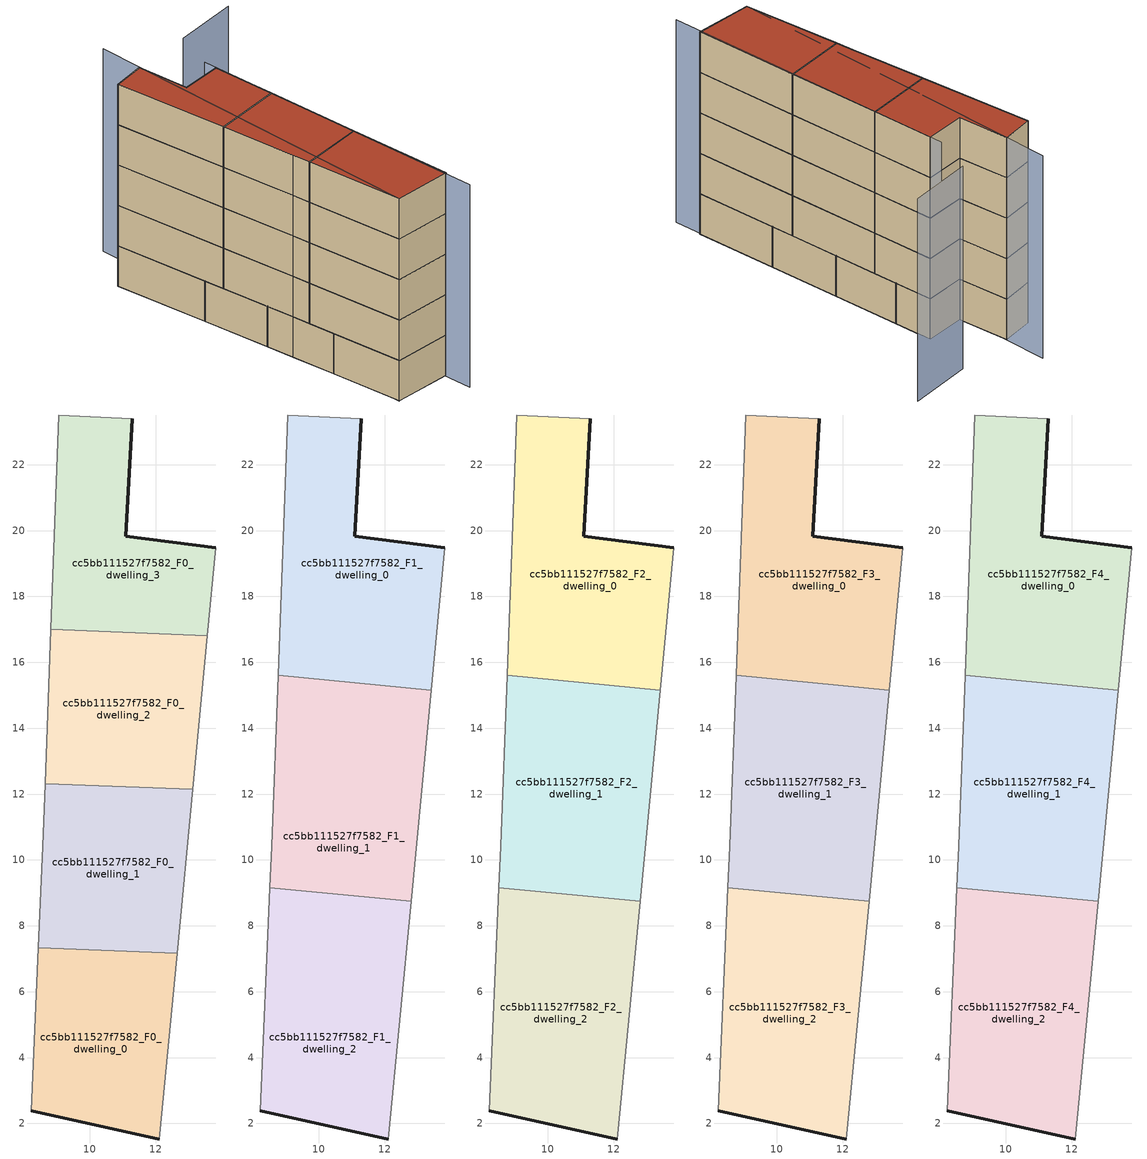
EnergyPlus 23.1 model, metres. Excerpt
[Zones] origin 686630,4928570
cc5bb111527f7582_F0_dwelling_0
 floor ground (EU_floor_Construction): 12.11,1.53 12.65,7.17 8.44,7.34 8.22,2.39 z0
 wall outside (EU_wall_Construction): 12.11,1.53 8.22,2.39 z0:3
 wall to cc5bb111527f7582_F0_dwelling_1 (EU_wall_Construction): 8.44,7.34 12.65,7.17 z0:3
 wall adiabatic (EU_wall_Construction): 12.65,7.17 12.11,1.53 / 8.22,2.39 8.44,7.34 z0:3
cc5bb111527f7582_F0_dwelling_1
 floor ground (EU_floor_Construction): 12.65,7.17 13.13,12.14 8.64,12.32 8.57,10.41 8.44,7.34 z0
 wall adiabatic (EU_wall_Construction): 8.44,7.34 8.57,10.41 8.64,12.32 / 13.13,12.14 12.65,7.17 z0:3
 wall to cc5bb111527f7582_F0_dwelling_2 (EU_wall_Construction): 8.64,12.32 13.13,12.14 z0:3
cc5bb111527f7582_F0_dwelling_2
 floor ground (EU_floor_Construction): 13.13,12.14 13.57,16.81 8.82,17 8.64,12.32 z0
 wall adiabatic (EU_wall_Construction): 8.64,12.32 8.82,17 / 13.57,16.81 13.13,12.14 z0:3
 wall to cc5bb111527f7582_F0_dwelling_3 (EU_wall_Construction): 8.82,17 13.57,16.81 z0:3
cc5bb111527f7582_F0_dwelling_3
 floor ground (EU_floor_Construction): 13.57,16.81 13.83,19.48 11.09,19.83 11.29,23.39 9.06,23.51 8.82,17 z0
 wall outside (EU_wall_Construction): 11.29,23.39 11.09,19.83 13.83,19.48 z0:3
 wall adiabatic (EU_wall_Construction): 13.83,19.48 13.57,16.81 / 8.82,17 9.06,23.51 11.29,23.39 z0:3
cc5bb111527f7582_F1_dwelling_0
 floor to cc5bb111527f7582_F0_dwelling_3 (EU_floor_Construction): 13.57,16.81 13.83,19.48 11.09,19.83 11.29,23.39 9.06,23.51 8.82,17 z3
 floor to cc5bb111527f7582_F0_dwelling_2 (EU_floor_Construction): 13.42,15.15 13.57,16.81 8.82,17 8.77,15.6 z3
 wall outside (EU_wall_Construction): 11.29,23.39 11.09,19.83 13.83,19.48 z3:6
 wall adiabatic (EU_wall_Construction): 13.83,19.48 13.42,15.15 / 8.77,15.6 9.06,23.51 11.29,23.39 z3:6
 wall to cc5bb111527f7582_F1_dwelling_1 (EU_wall_Construction): 13.42,15.15 8.77,15.6 z3:6
cc5bb111527f7582_F1_dwelling_1
 floor to cc5bb111527f7582_F0_dwelling_1 (EU_floor_Construction): 12.8,8.74 13.13,12.14 8.64,12.32 8.57,10.41 8.52,9.15 z3
 floor to cc5bb111527f7582_F0_dwelling_2 (EU_floor_Construction): 13.13,12.14 13.42,15.15 8.77,15.6 8.64,12.32 z3
 wall adiabatic (EU_wall_Construction): 8.52,9.15 8.57,10.41 8.77,15.6 / 13.42,15.15 12.8,8.74 z3:6
 wall to cc5bb111527f7582_F1_dwelling_2 (EU_wall_Construction): 12.8,8.74 8.52,9.15 z3:6
cc5bb111527f7582_F1_dwelling_2
 floor to cc5bb111527f7582_F0_dwelling_0 (EU_floor_Construction): 12.11,1.53 12.65,7.17 8.44,7.34 8.22,2.39 z3
 floor to cc5bb111527f7582_F0_dwelling_1 (EU_floor_Construction): 12.65,7.17 12.8,8.74 8.52,9.15 8.44,7.34 z3
 wall outside (EU_wall_Construction): 12.11,1.53 8.22,2.39 z3:6
 wall adiabatic (EU_wall_Construction): 12.8,8.74 12.11,1.53 / 8.22,2.39 8.52,9.15 z3:6
cc5bb111527f7582_F2_dwelling_0
 floor to cc5bb111527f7582_F1_dwelling_0 (EU_floor_Construction): 13.42,15.15 13.83,19.48 11.09,19.83 11.29,23.39 9.06,23.51 8.77,15.6 z6
 wall outside (EU_wall_Construction): 11.29,23.39 11.09,19.83 13.83,19.48 z6:9
 wall adiabatic (EU_wall_Construction): 13.83,19.48 13.42,15.15 / 8.77,15.6 9.06,23.51 11.29,23.39 z6:9
 wall to cc5bb111527f7582_F2_dwelling_1 (EU_wall_Construction): 13.42,15.15 8.77,15.6 z6:9
cc5bb111527f7582_F2_dwelling_1
 floor to cc5bb111527f7582_F1_dwelling_1 (EU_floor_Construction): 12.8,8.74 13.42,15.15 8.77,15.6 8.57,10.41 8.52,9.15 z6
 wall adiabatic (EU_wall_Construction): 8.52,9.15 8.57,10.41 8.77,15.6 / 13.42,15.15 12.8,8.74 z6:9
 wall to cc5bb111527f7582_F2_dwelling_2 (EU_wall_Construction): 12.8,8.74 8.52,9.15 z6:9
cc5bb111527f7582_F2_dwelling_2
 floor to cc5bb111527f7582_F1_dwelling_2 (EU_floor_Construction): 12.11,1.53 12.8,8.74 8.52,9.15 8.22,2.39 z6
 wall outside (EU_wall_Construction): 12.11,1.53 8.22,2.39 z6:9
 wall adiabatic (EU_wall_Construction): 12.8,8.74 12.11,1.53 / 8.22,2.39 8.52,9.15 z6:9
cc5bb111527f7582_F3_dwelling_0
 floor to cc5bb111527f7582_F2_dwelling_0 (EU_floor_Construction): 13.42,15.15 13.83,19.48 11.09,19.83 11.29,23.39 9.06,23.51 8.77,15.6 z9
 wall outside (EU_wall_Construction): 11.29,23.39 11.09,19.83 13.83,19.48 z9:12
 wall adiabatic (EU_wall_Construction): 13.83,19.48 13.42,15.15 / 8.77,15.6 9.06,23.51 11.29,23.39 z9:12
 wall to cc5bb111527f7582_F3_dwelling_1 (EU_wall_Construction): 13.42,15.15 8.77,15.6 z9:12
cc5bb111527f7582_F3_dwelling_1
 floor to cc5bb111527f7582_F2_dwelling_1 (EU_floor_Construction): 12.8,8.74 13.42,15.15 8.77,15.6 8.57,10.41 8.52,9.15 z9
 wall adiabatic (EU_wall_Construction): 8.52,9.15 8.57,10.41 8.77,15.6 / 13.42,15.15 12.8,8.74 z9:12
 wall to cc5bb111527f7582_F3_dwelling_2 (EU_wall_Construction): 12.8,8.74 8.52,9.15 z9:12
cc5bb111527f7582_F3_dwelling_2
 floor to cc5bb111527f7582_F2_dwelling_2 (EU_floor_Construction): 12.11,1.53 12.8,8.74 8.52,9.15 8.22,2.39 z9
 wall outside (EU_wall_Construction): 12.11,1.53 8.22,2.39 z9:12
 wall adiabatic (EU_wall_Construction): 12.8,8.74 12.11,1.53 / 8.22,2.39 8.52,9.15 z9:12
cc5bb111527f7582_F4_dwelling_0
 floor to cc5bb111527f7582_F3_dwelling_0 (EU_floor_Construction): 13.42,15.15 13.83,19.48 11.09,19.83 11.29,23.39 9.06,23.51 8.77,15.6 z12
 wall outside (EU_wall_Construction): 11.29,23.39 11.09,19.83 13.83,19.48 z12:15
 wall adiabatic (EU_wall_Construction): 13.83,19.48 13.42,15.15 / 8.77,15.6 9.06,23.51 11.29,23.39 z12:15
 wall to cc5bb111527f7582_F4_dwelling_1 (EU_wall_Construction): 13.42,15.15 8.77,15.6 z12:15
 roof outside (EU_roof_Construction): 11.29,23.39 11.09,19.83 13.83,19.48 13.42,15.15 8.77,15.6 9.06,23.51 z15
cc5bb111527f7582_F4_dwelling_1
 floor to cc5bb111527f7582_F3_dwelling_1 (EU_floor_Construction): 12.8,8.74 13.42,15.15 8.77,15.6 8.57,10.41 8.52,9.15 z12
 wall adiabatic (EU_wall_Construction): 8.52,9.15 8.57,10.41 8.77,15.6 / 13.42,15.15 12.8,8.74 z12:15
 wall to cc5bb111527f7582_F4_dwelling_2 (EU_wall_Construction): 12.8,8.74 8.52,9.15 z12:15
 roof outside (EU_roof_Construction): 13.42,15.15 12.8,8.74 8.52,9.15 8.57,10.41 8.77,15.6 z15
cc5bb111527f7582_F4_dwelling_2
 floor to cc5bb111527f7582_F3_dwelling_2 (EU_floor_Construction): 12.11,1.53 12.8,8.74 8.52,9.15 8.22,2.39 z12
 wall outside (EU_wall_Construction): 12.11,1.53 8.22,2.39 z12:15
 wall adiabatic (EU_wall_Construction): 12.8,8.74 12.11,1.53 / 8.22,2.39 8.52,9.15 z12:15
 roof outside (EU_roof_Construction): 12.8,8.74 12.11,1.53 8.22,2.39 8.52,9.15 z15
shading: 11.83,-0.39 13.92,20.36 / 11.72,26.33 8.22,2.39 / 19.76,22.48 15.35,22.86 z0:15
[Building]
EU S2 Campaign: North Axis=0; Terrain=City; Solar Distribution=FullExterior
[Site:Location]
Bologna: Latitude=44.5; Longitude=11.25; Time Zone=1; Elevation=37
[SizingPeriod:WeatherFileDays]
AnnualSizingPeriod: Begin Month=1; Begin Day of Month=1; End Month=12; End Day of Month=31; Day of Week for Start Day=Monday; Use Weather File Daylight Saving Period=No; Use Weather File Rain and Snow Indicators=No
[MATERIAL]
EU_InternalMass_Material: Roughness=MediumRough; Thickness=0.1; Conductivity=1; Density=1800; Specific Heat=900; Thermal Absorptance=0.9; Solar Absorptance=0.7; Visible Absorptance=0.7
[MATERIAL:NOMASS] Roughness=MediumRough; Thermal Absorptance=0.9; Solar Absorptance=0.7; Visible Absorptance=0.7
Name | Thermal Resistance
EU_wall_NoMass | 0.905828
EU_roof_NoMass | 0.37593
EU_floor_NoMass | 0.67114
[CONSTRUCTION]
EU_wall_Construction: EU_wall_NoMass
EU_roof_Construction: EU_roof_NoMass
EU_floor_Construction: EU_floor_NoMass
EU_InternalMass_Construction: EU_InternalMass_Material
[ZONE] Type=1; Multiplier=1; Ceiling Height=autocalculate; Floor Area=autocalculate; Part of Total Floor Area=Yes
Name | Volume
cc5bb111527f7582_F0_dwelling_0; cc5bb111527f7582_F0_dwelling_1 | 65.0076
cc5bb111527f7582_F1_dwelling_0; cc5bb111527f7582_F2_dwelling_0; cc5bb111527f7582_F3_dwelling_0; cc5bb111527f7582_F4_dwelling_0 | 86.6733
cc5bb111527f7582_F1_dwelling_1; cc5bb111527f7582_F2_dwelling_1; cc5bb111527f7582_F3_dwelling_1; cc5bb111527f7582_F4_dwelling_1 | 86.6711
cc5bb111527f7582_F0_dwelling_2 | 65.001
cc5bb111527f7582_F1_dwelling_2; cc5bb111527f7582_F2_dwelling_2; cc5bb111527f7582_F3_dwelling_2; cc5bb111527f7582_F4_dwelling_2 | 86.6726
cc5bb111527f7582_F0_dwelling_3 | 65.0046
[INTERNALMASS] Construction=EU_InternalMass_Construction
Name | Zone or ZoneList | Surface Area
cc5bb111527f7582_F0_dwelling_0_EU_InternalMass | cc5bb111527f7582_F0_dwelling_0 | 21.6687
cc5bb111527f7582_F0_dwelling_1_EU_InternalMass | cc5bb111527f7582_F0_dwelling_1 | 21.6696
cc5bb111527f7582_F0_dwelling_2_EU_InternalMass | cc5bb111527f7582_F0_dwelling_2 | 21.6672
cc5bb111527f7582_F0_dwelling_3_EU_InternalMass | cc5bb111527f7582_F0_dwelling_3 | 21.6678
cc5bb111527f7582_F1_dwelling_0_EU_InternalMass | cc5bb111527f7582_F1_dwelling_0 | 28.8911
cc5bb111527f7582_F1_dwelling_1_EU_InternalMass | cc5bb111527f7582_F1_dwelling_1 | 28.8906
cc5bb111527f7582_F1_dwelling_2_EU_InternalMass | cc5bb111527f7582_F1_dwelling_2 | 28.8905
cc5bb111527f7582_F2_dwelling_0_EU_InternalMass | cc5bb111527f7582_F2_dwelling_0 | 28.8911
cc5bb111527f7582_F2_dwelling_1_EU_InternalMass | cc5bb111527f7582_F2_dwelling_1 | 28.8906
cc5bb111527f7582_F2_dwelling_2_EU_InternalMass | cc5bb111527f7582_F2_dwelling_2 | 28.8905
cc5bb111527f7582_F3_dwelling_0_EU_InternalMass | cc5bb111527f7582_F3_dwelling_0 | 28.8911
cc5bb111527f7582_F3_dwelling_1_EU_InternalMass | cc5bb111527f7582_F3_dwelling_1 | 28.8906
cc5bb111527f7582_F3_dwelling_2_EU_InternalMass | cc5bb111527f7582_F3_dwelling_2 | 28.8905
cc5bb111527f7582_F4_dwelling_0_EU_InternalMass | cc5bb111527f7582_F4_dwelling_0 | 28.8911
cc5bb111527f7582_F4_dwelling_1_EU_InternalMass | cc5bb111527f7582_F4_dwelling_1 | 28.8906
cc5bb111527f7582_F4_dwelling_2_EU_InternalMass | cc5bb111527f7582_F4_dwelling_2 | 28.8905
[OTHEREQUIPMENT] Fuel Type=Electricity; Design Level Calculation Method=Watts/Area; Power per Zone Floor Area=1; Fraction Latent=0; Fraction Radiant=0; Fraction Lost=0; Carbon Dioxide Generation Rate=0; EndUse Subcategory=EU_Step8_InternalGains
Name | Zone or ZoneList or Space or SpaceList | Schedule
EU_Step8_InternalGain_cc5bb111527f7582_F0_dwelling_0_f000 | cc5bb111527f7582_F0_dwelling_0 | EU_Step8_GainSchedule_cc5bb111527f7582_F0_dwelling_0_f000
EU_Step8_InternalGain_cc5bb111527f7582_F0_dwelling_1_f000 | cc5bb111527f7582_F0_dwelling_1 | EU_Step8_GainSchedule_cc5bb111527f7582_F0_dwelling_1_f000
EU_Step8_InternalGain_cc5bb111527f7582_F0_dwelling_2_f000 | cc5bb111527f7582_F0_dwelling_2 | EU_Step8_GainSchedule_cc5bb111527f7582_F0_dwelling_2_f000
EU_Step8_InternalGain_cc5bb111527f7582_F0_dwelling_3_f000 | cc5bb111527f7582_F0_dwelling_3 | EU_Step8_GainSchedule_cc5bb111527f7582_F0_dwelling_3_f000
EU_Step8_InternalGain_cc5bb111527f7582_F1_dwelling_0_f000 | cc5bb111527f7582_F1_dwelling_0 | EU_Step8_GainSchedule_cc5bb111527f7582_F1_dwelling_0_f000
EU_Step8_InternalGain_cc5bb111527f7582_F1_dwelling_1_f000 | cc5bb111527f7582_F1_dwelling_1 | EU_Step8_GainSchedule_cc5bb111527f7582_F1_dwelling_1_f000
EU_Step8_InternalGain_cc5bb111527f7582_F1_dwelling_2_f000 | cc5bb111527f7582_F1_dwelling_2 | EU_Step8_GainSchedule_cc5bb111527f7582_F1_dwelling_2_f000
EU_Step8_InternalGain_cc5bb111527f7582_F2_dwelling_0_f000 | cc5bb111527f7582_F2_dwelling_0 | EU_Step8_GainSchedule_cc5bb111527f7582_F2_dwelling_0_f000
EU_Step8_InternalGain_cc5bb111527f7582_F2_dwelling_1_f000 | cc5bb111527f7582_F2_dwelling_1 | EU_Step8_GainSchedule_cc5bb111527f7582_F2_dwelling_1_f000
EU_Step8_InternalGain_cc5bb111527f7582_F2_dwelling_2_f000 | cc5bb111527f7582_F2_dwelling_2 | EU_Step8_GainSchedule_cc5bb111527f7582_F2_dwelling_2_f000
EU_Step8_InternalGain_cc5bb111527f7582_F3_dwelling_0_f000 | cc5bb111527f7582_F3_dwelling_0 | EU_Step8_GainSchedule_cc5bb111527f7582_F3_dwelling_0_f000
EU_Step8_InternalGain_cc5bb111527f7582_F3_dwelling_1_f000 | cc5bb111527f7582_F3_dwelling_1 | EU_Step8_GainSchedule_cc5bb111527f7582_F3_dwelling_1_f000
EU_Step8_InternalGain_cc5bb111527f7582_F3_dwelling_2_f000 | cc5bb111527f7582_F3_dwelling_2 | EU_Step8_GainSchedule_cc5bb111527f7582_F3_dwelling_2_f000
EU_Step8_InternalGain_cc5bb111527f7582_F4_dwelling_0_f000 | cc5bb111527f7582_F4_dwelling_0 | EU_Step8_GainSchedule_cc5bb111527f7582_F4_dwelling_0_f000
EU_Step8_InternalGain_cc5bb111527f7582_F4_dwelling_1_f000 | cc5bb111527f7582_F4_dwelling_1 | EU_Step8_GainSchedule_cc5bb111527f7582_F4_dwelling_1_f000
EU_Step8_InternalGain_cc5bb111527f7582_F4_dwelling_2_f000 | cc5bb111527f7582_F4_dwelling_2 | EU_Step8_GainSchedule_cc5bb111527f7582_F4_dwelling_2_f000
[ZONEVENTILATION:DESIGNFLOWRATE] Schedule=EU_AlwaysOn; Design Flow Rate Calculation Method=AirChanges/Hour; Air Changes per Hour=0.73129; Ventilation Type=Natural; Fan Pressure Rise=0; Fan Total Efficiency=1; Constant Term Coefficient=1; Temperature Term Coefficient=0; Velocity Term Coefficient=0; Velocity Squared Term Coefficient=0; Minimum Indoor Temperature=-100; Maximum Indoor Temperature=100; Delta Temperature=-100; Minimum Outdoor Temperature=-100; Maximum Outdoor Temperature=100; Maximum Wind Speed=40
Name | Zone or ZoneList or Space or SpaceList
EU_ConstantAir_cc5bb111527f7582_F0_dwelling_0 | cc5bb111527f7582_F0_dwelling_0
EU_ConstantAir_cc5bb111527f7582_F0_dwelling_1 | cc5bb111527f7582_F0_dwelling_1
EU_ConstantAir_cc5bb111527f7582_F0_dwelling_2 | cc5bb111527f7582_F0_dwelling_2
EU_ConstantAir_cc5bb111527f7582_F0_dwelling_3 | cc5bb111527f7582_F0_dwelling_3
EU_ConstantAir_cc5bb111527f7582_F1_dwelling_0 | cc5bb111527f7582_F1_dwelling_0
EU_ConstantAir_cc5bb111527f7582_F1_dwelling_1 | cc5bb111527f7582_F1_dwelling_1
EU_ConstantAir_cc5bb111527f7582_F1_dwelling_2 | cc5bb111527f7582_F1_dwelling_2
EU_ConstantAir_cc5bb111527f7582_F2_dwelling_0 | cc5bb111527f7582_F2_dwelling_0
EU_ConstantAir_cc5bb111527f7582_F2_dwelling_1 | cc5bb111527f7582_F2_dwelling_1
EU_ConstantAir_cc5bb111527f7582_F2_dwelling_2 | cc5bb111527f7582_F2_dwelling_2
EU_ConstantAir_cc5bb111527f7582_F3_dwelling_0 | cc5bb111527f7582_F3_dwelling_0
EU_ConstantAir_cc5bb111527f7582_F3_dwelling_1 | cc5bb111527f7582_F3_dwelling_1
EU_ConstantAir_cc5bb111527f7582_F3_dwelling_2 | cc5bb111527f7582_F3_dwelling_2
EU_ConstantAir_cc5bb111527f7582_F4_dwelling_0 | cc5bb111527f7582_F4_dwelling_0
EU_ConstantAir_cc5bb111527f7582_F4_dwelling_1 | cc5bb111527f7582_F4_dwelling_1
EU_ConstantAir_cc5bb111527f7582_F4_dwelling_2 | cc5bb111527f7582_F4_dwelling_2
[HVACTEMPLATE:THERMOSTAT] Constant Heating Setpoint=20; Constant Cooling Setpoint=50
EU_HeatOnly_cc5bb111527f7582_F0_dwelling_0; EU_HeatOnly_cc5bb111527f7582_F0_dwelling_1; EU_HeatOnly_cc5bb111527f7582_F0_dwelling_2; EU_HeatOnly_cc5bb111527f7582_F0_dwelling_3; EU_HeatOnly_cc5bb111527f7582_F1_dwelling_0; EU_HeatOnly_cc5bb111527f7582_F1_dwelling_1; EU_HeatOnly_cc5bb111527f7582_F1_dwelling_2; EU_HeatOnly_cc5bb111527f7582_F2_dwelling_0; EU_HeatOnly_cc5bb111527f7582_F2_dwelling_1; EU_HeatOnly_cc5bb111527f7582_F2_dwelling_2; EU_HeatOnly_cc5bb111527f7582_F3_dwelling_0; EU_HeatOnly_cc5bb111527f7582_F3_dwelling_1; EU_HeatOnly_cc5bb111527f7582_F3_dwelling_2; EU_HeatOnly_cc5bb111527f7582_F4_dwelling_0; EU_HeatOnly_cc5bb111527f7582_F4_dwelling_1; EU_HeatOnly_cc5bb111527f7582_F4_dwelling_2
[HVACTEMPLATE:ZONE:IDEALLOADSAIRSYSTEM] System Availability Schedule=EU_AlwaysOn; Maximum Heating Supply Air Temperature=50; Minimum Cooling Supply Air Temperature=13; Maximum Heating Supply Air Humidity Ratio=0.0156; Minimum Cooling Supply Air Humidity Ratio=0.0077; Heating Limit=NoLimit; Cooling Limit=NoLimit; Heating Availability Schedule=EU_AlwaysOn; Cooling Availability Schedule=EU_CoolingOff; Dehumidification Control Type=ConstantSensibleHeatRatio; Cooling Sensible Heat Ratio=0.7; Dehumidification Setpoint=60; Humidification Control Type=None; Humidification Setpoint=30; Outdoor Air Method=None; Outdoor Air Flow Rate per Person=0.00944; Outdoor Air Flow Rate per Zone Floor Area=0; Outdoor Air Flow Rate per Zone=0; Demand Controlled Ventilation Type=None; Outdoor Air Economizer Type=NoEconomizer; Heat Recovery Type=None; Sensible Heat Recovery Effectiveness=0.7; Latent Heat Recovery Effectiveness=0.65
Name | Template Thermostat
cc5bb111527f7582_F0_dwelling_0 | EU_HeatOnly_cc5bb111527f7582_F0_dwelling_0
cc5bb111527f7582_F0_dwelling_1 | EU_HeatOnly_cc5bb111527f7582_F0_dwelling_1
cc5bb111527f7582_F0_dwelling_2 | EU_HeatOnly_cc5bb111527f7582_F0_dwelling_2
cc5bb111527f7582_F0_dwelling_3 | EU_HeatOnly_cc5bb111527f7582_F0_dwelling_3
cc5bb111527f7582_F1_dwelling_0 | EU_HeatOnly_cc5bb111527f7582_F1_dwelling_0
cc5bb111527f7582_F1_dwelling_1 | EU_HeatOnly_cc5bb111527f7582_F1_dwelling_1
cc5bb111527f7582_F1_dwelling_2 | EU_HeatOnly_cc5bb111527f7582_F1_dwelling_2
cc5bb111527f7582_F2_dwelling_0 | EU_HeatOnly_cc5bb111527f7582_F2_dwelling_0
cc5bb111527f7582_F2_dwelling_1 | EU_HeatOnly_cc5bb111527f7582_F2_dwelling_1
cc5bb111527f7582_F2_dwelling_2 | EU_HeatOnly_cc5bb111527f7582_F2_dwelling_2
cc5bb111527f7582_F3_dwelling_0 | EU_HeatOnly_cc5bb111527f7582_F3_dwelling_0
cc5bb111527f7582_F3_dwelling_1 | EU_HeatOnly_cc5bb111527f7582_F3_dwelling_1
cc5bb111527f7582_F3_dwelling_2 | EU_HeatOnly_cc5bb111527f7582_F3_dwelling_2
cc5bb111527f7582_F4_dwelling_0 | EU_HeatOnly_cc5bb111527f7582_F4_dwelling_0
cc5bb111527f7582_F4_dwelling_1 | EU_HeatOnly_cc5bb111527f7582_F4_dwelling_1
cc5bb111527f7582_F4_dwelling_2 | EU_HeatOnly_cc5bb111527f7582_F4_dwelling_2
[SIZING:ZONE] Zone Cooling Design Supply Air Temperature Input Method=SupplyAirTemperature; Zone Cooling Design Supply Air Temperature=13; Zone Heating Design Supply Air Temperature Input Method=SupplyAirTemperature; Zone Heating Design Supply Air Temperature=50; Zone Cooling Design Supply Air Humidity Ratio=0.008; Zone Heating Design Supply Air Humidity Ratio=0.008; Cooling Design Air Flow Method=DesignDay; Cooling Design Air Flow Rate=0; Cooling Minimum Air Flow per Zone Floor Area=0.000762; Cooling Minimum Air Flow=0; Cooling Minimum Air Flow Fraction=0.2; Heating Design Air Flow Method=DesignDay; Heating Design Air Flow Rate=0; Heating Maximum Air Flow per Zone Floor Area=0.002032; Heating Maximum Air Flow=0.141576; Heating Maximum Air Flow Fraction=0.3; Account for Dedicated Outdoor Air System=No; Dedicated Outdoor Air System Control Strategy=NeutralSupplyAir; Dedicated Outdoor Air Low Setpoint Temperature for Design=autosize; Dedicated Outdoor Air High Setpoint Temperature for Design=autosize; Zone Load Sizing Method=Sensible Load Only No Latent Load; Zone Latent Cooling Design Supply Air Humidity Ratio Input Method=HumidityRatioDifference; Zone Cooling Design Supply Air Humidity Ratio Difference=0.005; Zone Latent Heating Design Supply Air Humidity Ratio Input Method=HumidityRatioDifference; Zone Humidification Design Supply Air Humidity Ratio Difference=0.005
cc5bb111527f7582_F0_dwelling_0; cc5bb111527f7582_F0_dwelling_1; cc5bb111527f7582_F0_dwelling_2; cc5bb111527f7582_F0_dwelling_3; cc5bb111527f7582_F1_dwelling_0; cc5bb111527f7582_F1_dwelling_1; cc5bb111527f7582_F1_dwelling_2; cc5bb111527f7582_F2_dwelling_0; cc5bb111527f7582_F2_dwelling_1; cc5bb111527f7582_F2_dwelling_2; cc5bb111527f7582_F3_dwelling_0; cc5bb111527f7582_F3_dwelling_1; cc5bb111527f7582_F3_dwelling_2; cc5bb111527f7582_F4_dwelling_0; cc5bb111527f7582_F4_dwelling_1; cc5bb111527f7582_F4_dwelling_2
[SCHEDULE:CONSTANT]
Name | Hourly Value
EU_AlwaysOn | 1
EU_CoolingOff | 0
[SCHEDULE:FILE] Column Number=1; Rows to Skip at Top=0; Number of Hours of Data=8760; Column Separator=Comma; Interpolate to Timestep=No; Minutes per Item=60; Adjust Schedule for Daylight Savings=Yes
Name | File
EU_Step8_GainSchedule_cc5bb111527f7582_F0_dwelling_0_f000 | ../../schedules/cc5bb111527f7582/cc5bb111527f7582_F0_dwelling_0_f000_gain.csv
EU_Step8_GainSchedule_cc5bb111527f7582_F0_dwelling_1_f000 | ../../schedules/cc5bb111527f7582/cc5bb111527f7582_F0_dwelling_1_f000_gain.csv
EU_Step8_GainSchedule_cc5bb111527f7582_F0_dwelling_2_f000 | ../../schedules/cc5bb111527f7582/cc5bb111527f7582_F0_dwelling_2_f000_gain.csv
EU_Step8_GainSchedule_cc5bb111527f7582_F0_dwelling_3_f000 | ../../schedules/cc5bb111527f7582/cc5bb111527f7582_F0_dwelling_3_f000_gain.csv
EU_Step8_GainSchedule_cc5bb111527f7582_F1_dwelling_0_f000 | ../../schedules/cc5bb111527f7582/cc5bb111527f7582_F1_dwelling_0_f000_gain.csv
EU_Step8_GainSchedule_cc5bb111527f7582_F1_dwelling_1_f000 | ../../schedules/cc5bb111527f7582/cc5bb111527f7582_F1_dwelling_1_f000_gain.csv
EU_Step8_GainSchedule_cc5bb111527f7582_F1_dwelling_2_f000 | ../../schedules/cc5bb111527f7582/cc5bb111527f7582_F1_dwelling_2_f000_gain.csv
EU_Step8_GainSchedule_cc5bb111527f7582_F2_dwelling_0_f000 | ../../schedules/cc5bb111527f7582/cc5bb111527f7582_F2_dwelling_0_f000_gain.csv
EU_Step8_GainSchedule_cc5bb111527f7582_F2_dwelling_1_f000 | ../../schedules/cc5bb111527f7582/cc5bb111527f7582_F2_dwelling_1_f000_gain.csv
EU_Step8_GainSchedule_cc5bb111527f7582_F2_dwelling_2_f000 | ../../schedules/cc5bb111527f7582/cc5bb111527f7582_F2_dwelling_2_f000_gain.csv
EU_Step8_GainSchedule_cc5bb111527f7582_F3_dwelling_0_f000 | ../../schedules/cc5bb111527f7582/cc5bb111527f7582_F3_dwelling_0_f000_gain.csv
EU_Step8_GainSchedule_cc5bb111527f7582_F3_dwelling_1_f000 | ../../schedules/cc5bb111527f7582/cc5bb111527f7582_F3_dwelling_1_f000_gain.csv
EU_Step8_GainSchedule_cc5bb111527f7582_F3_dwelling_2_f000 | ../../schedules/cc5bb111527f7582/cc5bb111527f7582_F3_dwelling_2_f000_gain.csv
EU_Step8_GainSchedule_cc5bb111527f7582_F4_dwelling_0_f000 | ../../schedules/cc5bb111527f7582/cc5bb111527f7582_F4_dwelling_0_f000_gain.csv
EU_Step8_GainSchedule_cc5bb111527f7582_F4_dwelling_1_f000 | ../../schedules/cc5bb111527f7582/cc5bb111527f7582_F4_dwelling_1_f000_gain.csv
EU_Step8_GainSchedule_cc5bb111527f7582_F4_dwelling_2_f000 | ../../schedules/cc5bb111527f7582/cc5bb111527f7582_F4_dwelling_2_f000_gain.csv
